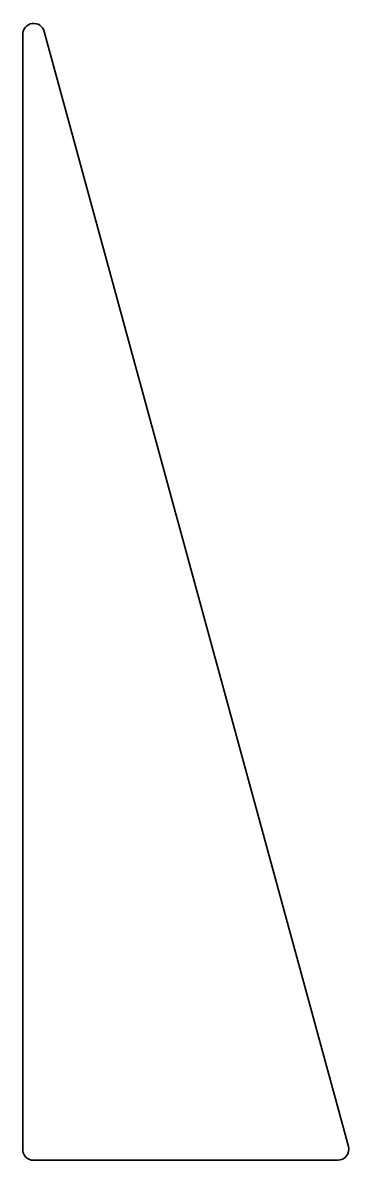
# Model space of a CAD drawing. Header units: millimetres. Extents: x 0 to 59, y 0 to 207.
import ezdxf

# ---------------------------------------------------------------- set-up
doc = ezdxf.new("R2010")
doc.units = ezdxf.units.MM
doc.layers.add('SIMUMAK Visible (ISO)', color=7, linetype='Continuous', lineweight=35)

# ---------------------------------------------------------------- blocks, each defined once
blk = doc.blocks.new('3DF-V016-ESCU01_Sheet_5_3DF-V016-ESCU01')
at = {"layer": 'SIMUMAK Visible (ISO)'}
for p, q in [((-29.69, -101.53), (-29.69, 101.53)), ((-25.76, 102.06), (29.62, -101.01)), ((27.69, -103.53), (-27.69, -103.53))]:
    blk.add_line(p, q, dxfattribs=at)
at = {"layer": 'SIMUMAK Visible (ISO)', "extrusion": (0, 0, -1)}
for centre, start, end in [((27.69, 101.53), 0, 164.7449), ((-27.69, -101.53), 164.7449, 270), ((27.69, -101.53), 270, 0)]:
    blk.add_arc(centre, 2, start, end, dxfattribs=at)

msp = doc.modelspace()

# ---------------------------------------------------------------- block references
msp.add_blockref('3DF-V016-ESCU01_Sheet_5_3DF-V016-ESCU01', (29.69, 103.53))

doc.saveas('drawing.dxf')
